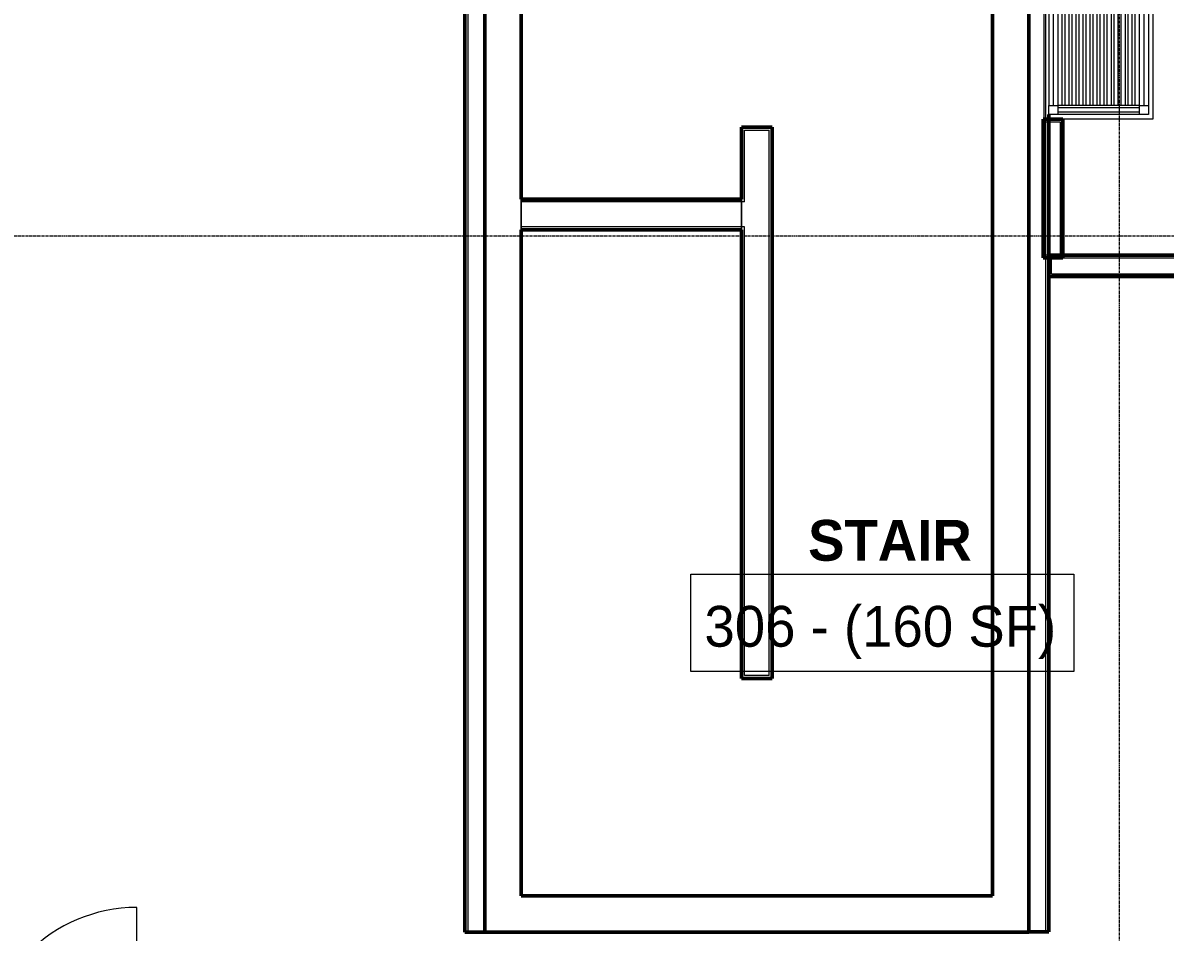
# Model space of a CAD drawing. Header units: inches. Extents: x -4218 to -1830, y 9767 to 12426.
# Drawn here: x -2742.2 to -2490.3, y 10013.6 to 10214.2 of the extents above; entities that cross this region are included whole.
import ezdxf

# ---------------------------------------------------------------- set-up
doc = ezdxf.new("R2010")
doc.units = ezdxf.units.IN
doc.header["$MEASUREMENT"] = 0
doc.linetypes.add('Grid Line 1_2_', pattern=[0.875, 0.5, -0.125, 0.125, -0.125])
for name, color, linetype, lineweight in [('0-1', 7, 'Continuous', 5), ('0-2', 10, 'Continuous', 9), ('A-AREA-IDEN', 2, 'Continuous', 9), ('A-DOOR-5', 31, 'Continuous', 9), ('A-DOOR-6', 31, 'Continuous', 20), ('A-DOOR-FRAM', 31, 'Continuous', 9), ('A-DOOR-FRAM-4', 31, 'Continuous', 20), ('A-DOOR-GLAZ', 31, 'Continuous', 9), ('A-WALL-1', 7, 'Continuous', 50), ('A-WALL-2', 250, 'Continuous', 13), ('A-WALL-4', 252, 'Continuous', 9), ('A-WALL-5', 253, 'Continuous', 9), ('A-WALL-6', 254, 'Continuous', 9), ('I-WALL-1', 7, 'Continuous', 50), ('I-WALL-3', 252, 'Continuous', 9), ('I-WALL-4', 253, 'Continuous', 9), ('Q-CASE-1', 253, 'Continuous', 9), ('Q-CASE-2', 252, 'Continuous', 9), ('Q-CASE-3', 10, 'Continuous', 9), ('S-GRID-1', 1, 'Grid Line 1_2_', 9)]:
    doc.layers.add(name, color=color, linetype=linetype, lineweight=lineweight)
doc.styles.add('Century Gothic', font='ufonts.com_century-gothic.ttf', dxfattribs={"height": 9})
doc.styles.add('Century Gothic_B', font='GOTHICB.TTF', dxfattribs={"height": 9})

# ---------------------------------------------------------------- blocks, each defined once
blk = doc.blocks.new('Bath Vanity - Bath Vanity 72_-3150018-BACKGROUND - RCP - 3RD FLOOR')
at = {"layer": 'Q-CASE-1'}
blk.add_line((36.74, 1), (36.74, 0), dxfattribs=at)
at = {"layer": 'Q-CASE-2'}
for p, q in [((36.74, 4.12), (36.74, 1)), ((-35.26, 0), (-35.26, 1)), ((36.74, 0), (-35.26, 0))]:
    blk.add_line(p, q, dxfattribs=at)
at = {"layer": 'Q-CASE-3'}
for p, q in [((-35.26, 1), (-35.26, 24)), ((-35.26, 24), (36.74, 24)), ((-34.26, 21), (-34.26, 23)), ((-34.26, 23), (-32.26, 23)), ((-32.26, 23), (33.74, 23)), ((-32.26, 23), (-32.26, 21)), ((33.74, 21), (33.74, 23)), ((33.74, 23), (35.74, 23)), ((35.74, 23), (35.74, 21)), ((36.74, 24), (36.74, 4.12)), ((-34.26, 21), (-34.26, 3)), ((-32.26, 21), (-34.26, 21)), ((-33.76, 21), (-33.76, 3)), ((-32.76, 21), (-32.76, 3)), ((-32.26, 22), (33.74, 22)), ((33.74, 21), (-32.26, 21)), ((-32.26, 21), (-32.26, 3)), ((33.74, 21), (33.74, 3)), ((35.74, 21), (33.74, 21)), ((34.24, 21), (34.24, 3)), ((35.24, 21), (35.24, 3)), ((35.74, 21), (35.74, 3)), ((-32.26, 20), (33.74, 20)), ((33.74, 19.45), (-32.26, 19.45)), ((-32.26, 18.45), (33.74, 18.45)), ((33.74, 17.91), (-32.26, 17.91)), ((-32.26, 16.91), (33.74, 16.91)), ((33.74, 16.36), (-32.26, 16.36)), ((-32.26, 15.36), (33.74, 15.36)), ((33.74, 14.82), (-32.26, 14.82)), ((-32.26, 13.82), (33.74, 13.82)), ((33.74, 13.27), (-32.26, 13.27)), ((-32.26, 12.27), (33.74, 12.27)), ((33.74, 11.73), (-32.26, 11.73)), ((-32.26, 10.73), (33.74, 10.73)), ((33.74, 10.18), (-32.26, 10.18)), ((-32.26, 9.18), (33.74, 9.18)), ((33.74, 8.64), (-32.26, 8.64)), ((-32.26, 7.64), (33.74, 7.64)), ((33.74, 7.09), (-32.26, 7.09)), ((-32.26, 6.09), (33.74, 6.09)), ((33.74, 5.55), (-32.26, 5.55)), ((-34.26, 1), (-34.26, 3)), ((-34.26, 3), (-32.26, 3)), ((-32.26, 4.55), (33.74, 4.55)), ((33.74, 4), (-32.26, 4)), ((-32.26, 3), (33.74, 3)), ((-32.26, 3), (-32.26, 1)), ((33.74, 1), (33.74, 3)), ((33.74, 3), (35.74, 3)), ((35.74, 3), (35.74, 1)), ((-32.26, 1), (-34.26, 1)), ((-32.26, 2), (33.74, 2)), ((-32.26, 1), (33.74, 1)), ((35.74, 1), (33.74, 1))]:
    blk.add_line(p, q, dxfattribs=at)
blk = doc.blocks.new('CTR - 1st Phase - Unit Layouts_rvt-1-BACKGROUND - RCP - 3RD FLOOR')
at = {"layer": 'A-WALL-1'}
for p, q in [((-2517.2, 10162.38), (-2517.2, 10193)), ((-2517.2, 10193), (-2516.95, 10193)), ((-2516.95, 10193), (-2513.45, 10193)), ((-2513.45, 10193), (-2512.82, 10193)), ((-2512.82, 10193), (-2512.82, 10162.38)), ((-2516.95, 10162.38), (-2517.2, 10162.38)), ((-2513.45, 10162.38), (-2516.95, 10162.38)), ((-2515.95, 10162.38), (-2515.95, 10163)), ((-2515.95, 10163), (-2508.87, 10163)), ((-2515.95, 10158.88), (-2515.95, 10162.38)), ((-2512.82, 10162.38), (-2513.45, 10162.38)), ((-2508.87, 10163), (-2451.57, 10163)), ((-2515.95, 10158.25), (-2515.95, 10158.88)), ((-2508.87, 10158.25), (-2515.95, 10158.25)), ((-2441.12, 10158.25), (-2508.87, 10158.25))]:
    blk.add_line(p, q, dxfattribs=at)
at = {"layer": 'A-WALL-2'}
for p, q in [((-2516.95, 10193), (-2516.95, 10192.38)), ((-2516.95, 10193), (-2516.95, 10192.38)), ((-2516.95, 10192.38), (-2516.95, 10163)), ((-2516.95, 10192.38), (-2513.45, 10192.38)), ((-2513.45, 10192.38), (-2513.45, 10163)), ((-2516.95, 10163), (-2516.95, 10162.38)), ((-2516.95, 10163), (-2516.95, 10162.38)), ((-2513.45, 10163), (-2516.95, 10163)), ((-2515.32, 10158.88), (-2515.32, 10162.38)), ((-2515.32, 10162.38), (-2508.87, 10162.38)), ((-2508.87, 10162.38), (-2450.95, 10162.38)), ((-2515.32, 10158.88), (-2508.87, 10158.88)), ((-2508.87, 10158.88), (-2438.12, 10158.88))]:
    blk.add_line(p, q, dxfattribs=at)
at = {"layer": '0-2', "rotation": 269.9999999999602}
blk.add_blockref('Bath Vanity - Bath Vanity 72_-3150018-BACKGROUND - RCP - 3RD FLOOR', (-2516.95, 10229.74), dxfattribs=at)
blk = doc.blocks.new('CTR - 1st Phase - Common Walls_rvt-1-BACKGROUND - RCP - 3RD FLOOR')
at = {"layer": 'A-WALL-1'}
for p, q in [((-2644.7, 10013.59), (-2644.7, 10261.59)), ((-2640.32, 10261.59), (-2640.32, 10013.59)), ((-2520.32, 10013.63), (-2520.32, 10261.59)), ((-2515.95, 10194), (-2515.95, 10013.63)), ((-2640.32, 10013.59), (-2644.7, 10013.59)), ((-2515.95, 10013.63), (-2520.32, 10013.63))]:
    blk.add_line(p, q, dxfattribs=at)
at = {"layer": 'A-WALL-2'}
for p, q in [((-2644.07, 10261.59), (-2644.07, 10013.59)), ((-2640.57, 10261.59), (-2640.57, 10013.59)), ((-2520.07, 10013.63), (-2520.07, 10261.59)), ((-2516.57, 10013.63), (-2516.57, 10261.59))]:
    blk.add_line(p, q, dxfattribs=at)
blk = doc.blocks.new('top of stairs parapet wall - top of stairs parapet wall-2378366-BACKGROUND - RCP - 3RD FLOOR')
at = {"layer": 'Q-CASE-1'}
for p, q in [((-2632.32, 10168.59), (-2632.32, 10175.34)), ((-2583.7, 10175.34), (-2583.7, 10168.59))]:
    blk.add_line(p, q, dxfattribs=at)
at = {"layer": 'Q-CASE-2'}
for p, q in [((-2632.32, 10175.34), (-2583.7, 10175.34)), ((-2583.7, 10168.59), (-2632.32, 10168.59))]:
    blk.add_line(p, q, dxfattribs=at)
blk = doc.blocks.new('CTR - 1st Phase -Stairs _ Elevators_rvt-1-BACKGROUND - RCP - 3RD FLOOR')
at = {"layer": 'A-WALL-1'}
for p, q in [((-2640.32, 10021.59), (-2640.32, 10253.59)), ((-2632.32, 10253.59), (-2632.32, 10175.34)), ((-2528.32, 10021.59), (-2528.32, 10253.59)), ((-2520.32, 10253.59), (-2520.32, 10021.59)), ((-2632.32, 10168.59), (-2632.32, 10021.59)), ((-2640.32, 10013.59), (-2640.32, 10021.59)), ((-2632.32, 10021.59), (-2528.32, 10021.59)), ((-2520.32, 10021.59), (-2520.32, 10013.59)), ((-2520.32, 10013.59), (-2640.32, 10013.59))]:
    blk.add_line(p, q, dxfattribs=at)
at = {"layer": 'A-WALL-2'}
for p, q in [((-2583.07, 10190.59), (-2577.57, 10190.59)), ((-2583.07, 10174.71), (-2583.07, 10190.59)), ((-2577.57, 10070.21), (-2577.57, 10190.59)), ((-2632.32, 10174.71), (-2632.32, 10175.34)), ((-2583.7, 10174.71), (-2632.32, 10174.71)), ((-2632.32, 10169.21), (-2632.32, 10174.71)), ((-2583.07, 10174.71), (-2583.7, 10174.71)), ((-2632.32, 10168.59), (-2632.32, 10169.21)), ((-2583.7, 10169.21), (-2632.32, 10169.21)), ((-2583.07, 10169.21), (-2583.7, 10169.21)), ((-2583.07, 10070.21), (-2583.07, 10169.21)), ((-2577.57, 10070.21), (-2583.07, 10070.21))]:
    blk.add_line(p, q, dxfattribs=at)
at = {"layer": 'A-WALL-4'}
for p, q in [((-2632.32, 10253.59), (-2632.32, 10175.34)), ((-2528.32, 10021.59), (-2528.32, 10253.59)), ((-2632.32, 10168.59), (-2632.32, 10101.59)), ((-2632.32, 10045.59), (-2632.32, 10021.59)), ((-2632.32, 10021.59), (-2528.32, 10021.59))]:
    blk.add_line(p, q, dxfattribs=at)
at = {"layer": 'A-WALL-5'}
for p, q in [((-2640.32, 10021.59), (-2640.32, 10253.59)), ((-2520.32, 10253.59), (-2520.32, 10021.59)), ((-2632.32, 10101.59), (-2632.32, 10045.59)), ((-2640.32, 10021.59), (-2640.32, 10013.59)), ((-2520.32, 10021.59), (-2520.32, 10013.63)), ((-2520.32, 10013.59), (-2640.32, 10013.59))]:
    blk.add_line(p, q, dxfattribs=at)
at = {"layer": 'A-WALL-6'}
blk.add_line((-2632.32, 10175.34), (-2632.32, 10168.59), dxfattribs=at)
at = {"layer": 'I-WALL-1'}
for p, q in [((-2583.7, 10175.34), (-2583.7, 10191.21)), ((-2583.7, 10191.21), (-2583.07, 10191.21)), ((-2583.07, 10191.21), (-2577.57, 10191.21)), ((-2577.57, 10191.21), (-2576.95, 10191.21)), ((-2576.95, 10191.21), (-2576.95, 10069.59)), ((-2632.32, 10175.34), (-2583.7, 10175.34)), ((-2583.7, 10168.59), (-2632.32, 10168.59)), ((-2583.7, 10069.59), (-2583.7, 10168.59)), ((-2583.07, 10069.59), (-2583.7, 10069.59)), ((-2577.57, 10069.59), (-2583.07, 10069.59)), ((-2576.95, 10069.59), (-2577.57, 10069.59))]:
    blk.add_line(p, q, dxfattribs=at)
at = {"layer": 'I-WALL-3'}
for p, q in [((-2632.32, 10175.34), (-2583.7, 10175.34)), ((-2583.7, 10168.59), (-2632.32, 10168.59))]:
    blk.add_line(p, q, dxfattribs=at)
at = {"layer": 'I-WALL-4'}
for p, q in [((-2632.32, 10175.34), (-2632.32, 10168.59)), ((-2583.7, 10168.59), (-2583.7, 10175.34))]:
    blk.add_line(p, q, dxfattribs=at)
at = {"layer": '0-2'}
blk.add_blockref('top of stairs parapet wall - top of stairs parapet wall-2378366-BACKGROUND - RCP - 3RD FLOOR', (0, 0), dxfattribs=at)
blk = doc.blocks.new('Door-Inswing-Andersen-400_Series-Single - 3_ 0-1_8_ x 6_ 7-1_2_ - 3rd floor-2896229-BACKGROUND - RCP - 3RD FLOOR')
at = {"layer": 'A-DOOR-5'}
blk.add_line((16.87, 0.66), (16.87, 34.41), dxfattribs=at)
blk.add_arc((16.87, 0.66), 33.75, 90, 180, dxfattribs=at)
at = {"layer": 'A-DOOR-6'}
for p, q in [((-16.87, -0.41), (-16.87, 0.66)), ((-16.87, 0.66), (-12.44, 0.66)), ((-13.19, 0.66), (-13.19, -0.66)), ((-13.19, 0.66), (-13.19, 0.59)), ((-13.19, 0.59), (-12.67, 0.59)), ((-12.44, 0.09), (-13.19, 0.09)), ((-12.67, 0.59), (-12.47, 0.34)), ((-12.47, 0.34), (-12.44, 0.16)), ((12.44, 0.66), (-12.44, 0.66)), ((-12.44, 0.16), (-12.44, 0.09)), ((16.87, 0.66), (12.44, 0.66)), ((12.47, 0.34), (12.44, 0.16)), ((12.44, 0.16), (12.44, 0.09)), ((12.44, 0.09), (13.19, 0.09)), ((12.67, 0.59), (12.47, 0.34)), ((13.19, 0.59), (12.67, 0.59)), ((13.19, 0.66), (13.19, -0.66)), ((13.19, 0.66), (13.19, 0.59)), ((16.87, -0.41), (16.87, 0.66)), ((-16.26, -0.42), (-16.87, -0.41)), ((-16.26, -1.06), (-16.26, -0.42)), ((-16.26, -1.06), (-12.44, -1.06)), ((-13.19, -0.66), (-12.44, -0.66)), ((-12.44, -0.75), (-12.47, -1.06)), ((-12.44, -0.66), (-12.44, -0.75)), ((12.44, -1.06), (-12.44, -1.06)), ((12.44, -0.66), (12.44, -0.75)), ((13.19, -0.66), (12.44, -0.66)), ((12.44, -0.75), (12.47, -1.06)), ((16.26, -1.06), (12.44, -1.06)), ((16.26, -0.42), (16.87, -0.41)), ((16.26, -1.06), (16.26, -0.42))]:
    blk.add_line(p, q, dxfattribs=at)
at = {"layer": 'A-DOOR-FRAM'}
for p, q in [((-17.94, 4.44), (-17.31, 4.44)), ((-17.94, 1.12), (-17.94, 4.44)), ((-17.31, 4.44), (-17.31, 1.12)), ((17.31, 4.44), (17.94, 4.44)), ((17.31, 1.12), (17.31, 4.44)), ((17.94, 4.44), (17.94, 1.12)), ((-17.31, 1.12), (-17.94, 1.12)), ((17.94, 1.12), (17.31, 1.12))]:
    blk.add_line(p, q, dxfattribs=at)
at = {"layer": 'A-DOOR-FRAM-4'}
for p, q in [((-18.06, -4.75), (-18.06, 1.12)), ((-18.06, 1.12), (-17.03, 1.12)), ((-17.69, 1.12), (-18.06, 1.12)), ((-18.06, 1.12), (18.06, 1.12)), ((-18.06, -5.09), (-18.06, 1.12)), ((-17.03, 1.12), (-17.03, -0.66)), ((17.03, 1.12), (17.03, -0.66)), ((18.06, 1.12), (17.03, 1.12)), ((18.06, -4.75), (18.06, 1.12)), ((18.06, 1.12), (18.06, -5.09)), ((-17.03, -0.66), (-16.45, -0.66)), ((-16, -2.23), (-16.69, -2.39)), ((-16.69, -2.39), (-16.69, -3.39)), ((-16.45, -0.66), (-16.45, -1.09)), ((-16.45, -1.09), (-16, -1.09)), ((-16, -1.09), (-16, -2.23)), ((16.45, -1.09), (16, -1.09)), ((16, -1.09), (16, -2.23)), ((16, -2.23), (16.69, -2.39)), ((16.45, -0.66), (16.45, -1.09)), ((17.03, -0.66), (16.45, -0.66)), ((16.69, -2.39), (16.69, -3.39)), ((-19.69, -3.44), (-18.06, -3.44)), ((-18.06, -4.75), (-17.03, -4.75)), ((-16.69, -3.39), (-17.03, -3.63)), ((-17.03, -3.63), (-17.03, -4.75)), ((16.69, -3.39), (17.03, -3.63)), ((17.03, -3.63), (17.03, -4.75)), ((18.06, -4.75), (17.03, -4.75)), ((19.69, -3.44), (18.06, -3.44)), ((18.06, -5.09), (-18.06, -5.09))]:
    blk.add_line(p, q, dxfattribs=at)
at = {"layer": 'A-DOOR-GLAZ'}
for p, q in [((12.44, 0.09), (-12.44, 0.09)), ((-13.19, -0.06), (-12.44, -0.06)), ((-12.44, -0.5), (-13.19, -0.5)), ((-12.98, -0.5), (-12.98, -0.06)), ((12.44, -0.06), (-12.44, -0.06)), ((12.44, -0.5), (-12.44, -0.5)), ((12.44, -0.66), (-12.44, -0.66)), ((13.19, -0.06), (12.44, -0.06)), ((12.44, -0.5), (13.19, -0.5)), ((12.98, -0.5), (12.98, -0.06))]:
    blk.add_line(p, q, dxfattribs=at)

msp = doc.modelspace()

# ---------------------------------------------------------------- linework, layer by layer
at = {"layer": 'A-AREA-IDEN', "flags": 128}
msp.add_lwpolyline([(-2594.88, 10092.58), (-2510.38, 10092.58), (-2510.38, 10071.09), (-2594.88, 10071.09)], close=True, dxfattribs=at)
at = {"layer": 'S-GRID-1'}
for p, q in [((-2500.32, 9836.18), (-2500.32, 12376.81)), ((-1830.2, 10167.19), (-4168.71, 10167.19))]:
    msp.add_line(p, q, dxfattribs=at)

# ---------------------------------------------------------------- block references
at = {"layer": '0-1'}
for name in ['CTR - 1st Phase - Unit Layouts_rvt-1-BACKGROUND - RCP - 3RD FLOOR', 'CTR - 1st Phase - Common Walls_rvt-1-BACKGROUND - RCP - 3RD FLOOR', 'CTR - 1st Phase -Stairs _ Elevators_rvt-1-BACKGROUND - RCP - 3RD FLOOR']:
    msp.add_blockref(name, (0, 0), dxfattribs=at)
at = {"layer": 'A-DOOR-5'}
msp.add_blockref('Door-Inswing-Andersen-400_Series-Single - 3_ 0-1_8_ x 6_ 7-1_2_ - 3rd floor-2896229-BACKGROUND - RCP - 3RD FLOOR', (-2733.92, 9984.63), dxfattribs=at)

# ---------------------------------------------------------------- texts
at = {"layer": 'A-AREA-IDEN', "char_height": 9, "attachment_point": 1}
for s, insert, width, style in [('STAIR', (-2569.01, 10104.55), 39.39, 'Century Gothic_B'), ('306 - (160 SF)', (-2591.88, 10085.58), 94.839, 'Century Gothic')]:
    msp.add_mtext(s, dxfattribs=dict(at, insert=insert, width=width, style=style))

doc.saveas('drawing.dxf')
